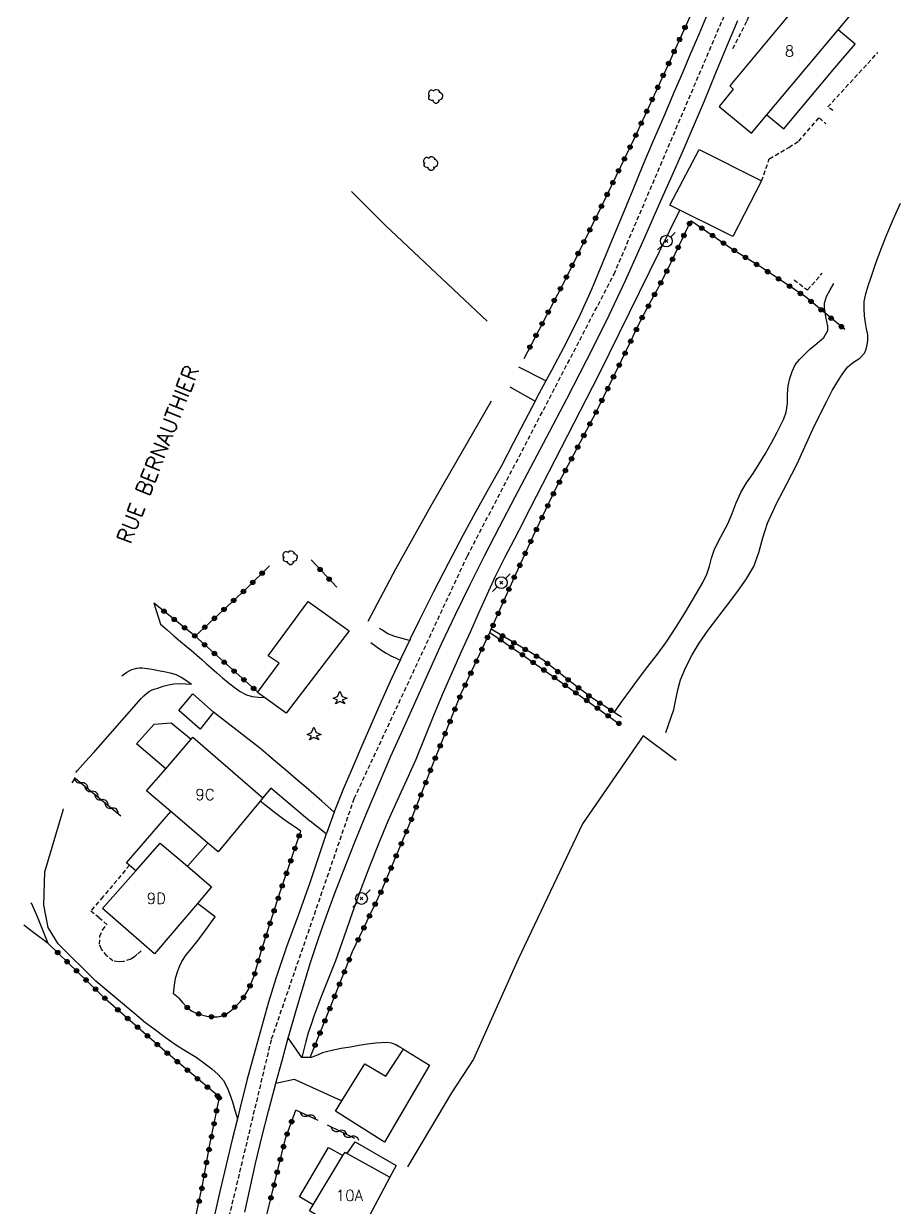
# Model space of a CAD drawing. Header units: millimetres. Extents: x 216000 to 217000, y 109000 to 110001.
# Drawn here: x 216018.5 to 216117.8, y 109249.4 to 109384.3 of the extents above; entities that cross this region are included whole.
import ezdxf
from ezdxf.enums import TextEntityAlignment as Align

# ---------------------------------------------------------------- set-up
doc = ezdxf.new("R2010")
doc.units = ezdxf.units.MM
doc.linetypes.add('DASHED', pattern=[0.75, 0.5, -0.25])
doc.layers.get('0').update_dxf_attribs({"linetype": 'CONTINUOUS'})
for name, color, linetype in [('W0001', 6, 'DASHED'), ('W0008', 7, 'CONTINUOUS'), ('W0017', 7, 'CONTINUOUS'), ('W0101', 7, 'CONTINUOUS'), ('W0104', 1, 'CONTINUOUS'), ('W0112', 1, 'DASHED'), ('W0211', 2, 'CONTINUOUS'), ('W0214', 2, 'CONTINUOUS'), ('W0300', 7, 'CONTINUOUS'), ('W0303', 7, 'CONTINUOUS'), ('W0310', 3, 'CONTINUOUS'), ('W0322', 7, 'CONTINUOUS'), ('W0323', 7, 'CONTINUOUS'), ('W0473', 7, 'CONTINUOUS'), ('W0989', 7, 'CONTINUOUS'), ('W0991', 7, 'CONTINUOUS')]:
    doc.layers.add(name, color=color, linetype=linetype)
doc.styles.get("Standard").update_dxf_attribs({"font": 'romans.shx', "width": 0.85})

# ---------------------------------------------------------------- blocks, each defined once
blk = doc.blocks.new('T303')
for p, q in [((-0.77, 0), (-0.28, 0.21)), ((-0.28, -0.21), (-0.77, 0)), ((-0.28, 0.21), (0, 0.83)), ((0, 0.83), (0.28, 0.21)), ((0.28, 0.21), (0.83, 0)), ((0.83, 0), (0.28, -0.21)), ((-0.49, -0.63), (-0.28, -0.21)), ((0, -0.35), (-0.49, -0.63)), ((0.56, -0.63), (0, -0.35)), ((0.28, -0.21), (0.56, -0.63))]:
    blk.add_line(p, q)
blk = doc.blocks.new('T473')
for p, q in [((-0.166667, 0.166667), (0.166667, -0.166667)), ((-0.166667, -0.166667), (0.166667, 0.166667)), ((0.500001, 0.500001), (1.000002, 1.000002)), ((-1.000002, -1.000002), (-0.500001, -0.500001))]:
    blk.add_line(p, q)
blk.add_ellipse((0, 0), major_axis=(0.471405, 0.471405), ratio=1, start_param=5.4977871438, end_param=11.780972451)
blk = doc.blocks.new('T300')
for p, q in [((-0.8, 0.51), (-0.86, 0.34)), ((-0.86, 0.34), (-0.86, 0.17)), ((-0.86, 0.17), (-0.74, 0.06)), ((-0.69, 0.63), (-0.8, 0.51)), ((-0.8, -0.06), (-0.74, 0.06)), ((-0.74, 0.06), (-0.69, 0.11)), ((-0.57, 0.69), (-0.69, 0.63)), ((-0.46, 0.69), (-0.57, 0.69)), ((-0.29, 0.63), (-0.46, 0.69)), ((-0.29, 0.63), (-0.17, 0.74)), ((-0.23, 0.57), (-0.29, 0.63)), ((-0.17, 0.74), (-0.06, 0.8)), ((-0.06, 0.8), (0.06, 0.8)), ((0.06, 0.8), (0.23, 0.74)), ((0.23, 0.74), (0.34, 0.63)), ((0.34, 0.63), (0.4, 0.51)), ((0.46, 0.46), (0.34, 0.46)), ((0.4, 0.51), (0.4, 0.46)), ((0.57, 0.4), (0.46, 0.46)), ((0.57, 0.4), (0.69, 0.29)), ((0.69, 0.29), (0.74, 0.17)), ((0.74, 0.06), (0.69, -0.17)), ((0.74, 0.17), (0.74, 0.06)), ((-0.8, -0.17), (-0.8, -0.06)), ((-0.8, -0.23), (-0.8, -0.17)), ((-0.74, -0.34), (-0.8, -0.23)), ((-0.69, -0.4), (-0.74, -0.34)), ((-0.51, -0.46), (-0.69, -0.4)), ((-0.4, -0.46), (-0.51, -0.46)), ((-0.4, -0.46), (-0.34, -0.46)), ((-0.34, -0.46), (-0.34, -0.4)), ((-0.34, -0.51), (-0.34, -0.46)), ((-0.29, -0.63), (-0.34, -0.51)), ((-0.17, -0.74), (-0.29, -0.63)), ((-0.06, -0.8), (-0.17, -0.74)), ((0.06, -0.8), (-0.06, -0.8)), ((0.17, -0.74), (0.06, -0.8)), ((0.23, -0.69), (0.17, -0.74)), ((0.29, -0.46), (0.23, -0.46)), ((0.29, -0.63), (0.23, -0.69)), ((0.46, -0.4), (0.29, -0.46)), ((0.34, -0.51), (0.29, -0.63)), ((0.34, -0.51), (0.34, -0.46)), ((0.57, -0.34), (0.46, -0.4)), ((0.63, -0.29), (0.57, -0.34)), ((0.69, -0.17), (0.63, -0.29))]:
    blk.add_line(p, q)
blk = doc.blocks.new('t322o')
at = {"color": 0, "linetype": 'Continuous'}
for radius in [0.25, 0.15]:
    blk.add_circle((0, 0), radius, dxfattribs=at)
blk = doc.blocks.new('t323o')
at = {"color": 0, "linetype": 'Continuous'}
for radius in [0.25, 0.15]:
    blk.add_circle((0, 0), radius, dxfattribs=at)
blk = doc.blocks.new('t310o')
at = {"color": 0, "linetype": 'Continuous'}
for centre, start, end in [((-0.5, 0.38), 216.8699, 323.1304), ((0.5, -0.37), 36.8699, 143.1303)]:
    blk.add_arc(centre, 0.625, start, end, dxfattribs=at)

msp = doc.modelspace()

# ---------------------------------------------------------------- linework, layer by layer
at = {"layer": 'W0001'}
msp.add_lwpolyline([(216025.78, 109171), (216026.68, 109175.65), (216031.34, 109199.04), (216033.67, 109210.8), (216040.17, 109240.99), (216046.74, 109268.58), (216056.16, 109295.99), (216069.05, 109323.63), (216085.76, 109355.74), (216098.48, 109385.59), (216106.6, 109405.01)], dxfattribs=at)
at = {"layer": 'W0008'}
for points in [[(216096.38, 109385.36), (216095.42, 109383.09), (216094.48, 109380.9), (216093.55, 109378.71), (216092.62, 109376.52), (216091.43, 109373.74), (216090.24, 109370.96), (216089.06, 109368.17), (216087.89, 109365.35), (216086.72, 109362.52), (216085.55, 109359.69), (216084.37, 109356.86), (216083.18, 109354.02), (216081.93, 109351.22), (216080.33, 109347.99), (216078.63, 109344.79), (216077.99, 109343.59), (216076.94, 109341.6), (216076.76, 109341.26), (216075.61, 109339.04), (216074.28, 109336.47), (216072.93, 109333.92), (216071.47, 109331.27), (216069.99, 109328.63), (216068.53, 109325.97), (216066.84, 109322.76), (216065.19, 109319.53), (216063.57, 109316.28), (216062.54, 109314.17), (216062.51, 109314.11), (216062.45, 109313.99), (216061.46, 109311.93), (216061.39, 109311.76), (216060.44, 109309.73), (216059.23, 109307.05), (216058.05, 109304.35), (216056.88, 109301.65), (216055.9, 109299.39), (216054.93, 109297.12), (216054.01, 109294.84), (216053.86, 109294.44), (216052.98, 109291.99), (216052.96, 109291.96), (216052.01, 109289.12), (216051.04, 109286.25), (216049.75, 109282.66), (216048.44, 109279.09), (216047.22, 109275.48), (216046.39, 109272.77), (216045.61, 109270.04), (216044.85, 109267.31), (216043.96, 109263.97), (216043.12, 109260.62), (216042.84, 109259.47), (216042.29, 109257.26), (216041.56, 109254.22), (216040.85, 109251.18), (216040.15, 109248.13)], [(216043.67, 109248.84), (216044.28, 109251.61), (216044.91, 109254.37), (216045.63, 109257.37), (216046.39, 109260.35), (216047.17, 109263.34), (216047.23, 109263.54), (216047.93, 109266.13), (216048.63, 109268.68), (216048.7, 109268.93), (216049.5, 109271.71), (216050.33, 109274.5), (216051.18, 109277.27), (216052.09, 109280.03), (216053, 109282.61), (216053.95, 109285.19), (216054.94, 109287.75), (216056.26, 109291.11), (216057.62, 109294.45), (216059.02, 109297.77), (216060.34, 109300.8), (216061.68, 109303.82), (216063.04, 109306.83), (216064.56, 109310.22), (216066.1, 109313.6), (216067.68, 109316.97), (216069.32, 109320.31), (216071, 109323.64), (216072.7, 109326.96), (216074.48, 109330.36), (216076.28, 109333.76), (216078.08, 109337.15), (216080.39, 109341.56), (216082.68, 109345.97), (216084.9, 109350.42), (216087.06, 109355.04), (216089.14, 109359.7), (216091.21, 109364.36), (216092.39, 109367), (216093.57, 109369.65), (216094.72, 109372.31), (216096.06, 109375.51), (216097.37, 109378.71), (216098.69, 109381.91), (216099.87, 109384.67)]]:
    msp.add_lwpolyline(points, dxfattribs=at)
at = {"layer": 'W0017'}
for points in [[(216077.99, 109343.59), (216074.92, 109345.15)], [(216073.88, 109342.91), (216076.76, 109341.26)], [(216062.45, 109313.99), (216061.62, 109314.21), (216060.79, 109314.44), (216060, 109314.76), (216059.68, 109314.95), (216059.37, 109315.16), (216059.05, 109315.37)], [(216058.04, 109313.75), (216058.62, 109313.33), (216059.2, 109312.91), (216059.81, 109312.53), (216060.33, 109312.26), (216060.86, 109312.01), (216061.39, 109311.76)], [(216053.86, 109294.44), (216052.45, 109295.68), (216051.56, 109296.46), (216050.67, 109297.23), (216049.78, 109298), (216048.37, 109299.2), (216046.95, 109300.4), (216045.53, 109301.6), (216040.11, 109305.82)], [(216052.96, 109291.96), (216051.12, 109293.38), (216051.08, 109293.41), (216046.66, 109297.15), (216045.75, 109296.07)], [(216032.1, 109270.63), (216026.72, 109275.16), (216022.4, 109279.4), (216021.27, 109281.29), (216020.76, 109283.84), (216020.88, 109287.63), (216022.96, 109294.64), (216023, 109294.79)], [(216036.12, 109273.27), (216035.54, 109273.73), (216035.62, 109274.36), (216035.7, 109274.99), (216035.82, 109275.61), (216036, 109276.22), (216036.23, 109276.82), (216036.49, 109277.39), (216037.01, 109278.17), (216037.62, 109278.9), (216038.23, 109279.64), (216038.93, 109280.58), (216039.62, 109281.53), (216040.32, 109282.48), (216038.27, 109284.03)], [(216032.1, 109270.63), (216033.36, 109269.71), (216034.61, 109268.78), (216035.89, 109267.88), (216037, 109267.18), (216038.12, 109266.5), (216039.18, 109265.74), (216039.92, 109265.15), (216040.64, 109264.53), (216041.24, 109263.82), (216041.5, 109263.35), (216041.73, 109262.86), (216041.94, 109262.36), (216042.28, 109261.42), (216042.56, 109260.45), (216042.84, 109259.47)], [(216061.77, 109267.4), (216061.33, 109267.65), (216060.9, 109267.9), (216060.45, 109268.09), (216059.86, 109268.17), (216059.24, 109268.14), (216058.62, 109268.09), (216057.65, 109267.99), (216056.69, 109267.83), (216055.72, 109267.65), (216054.65, 109267.47), (216053.59, 109267.27), (216052.55, 109266.99), (216052.11, 109266.81), (216051.67, 109266.61), (216051.23, 109266.47), (216051.13, 109266.46), (216050.89, 109266.44), (216050.54, 109266.45), (216050.19, 109266.45), (216048.63, 109268.68)], [(216047.23, 109263.54), (216049.32, 109263.98), (216054.74, 109261.5)]]:
    msp.add_lwpolyline(points, dxfattribs=at)
at = {"layer": 'W0101'}
msp.add_lwpolyline([(216110.72, 109390), (216110.04, 109390.56), (216109.6, 109390.03), (216098.95, 109377.21), (216099.34, 109376.83), (216097.73, 109374.88), (216101.41, 109371.81), (216103.16, 109373.9), (216111.29, 109383.59), (216114.15, 109387)], dxfattribs=at)
for points in [[(216045.75, 109296.07), (216045.42, 109295.67), (216040.66, 109289.9), (216039.48, 109290.9), (216035.26, 109294.49), (216032.49, 109296.84), (216034.67, 109299.37), (216037.57, 109302.73), (216037.77, 109302.96)], [(216039.88, 109285.93), (216038.27, 109284.03), (216033.38, 109278.29), (216027.46, 109283.46), (216031.25, 109287.74), (216034.04, 109290.9), (216037.14, 109288.26)], [(216055.1, 109255.66), (216055.36, 109255.52), (216060.19, 109252.8), (216056.47, 109245.8), (216055.6, 109246.31), (216053.14, 109247.74), (216051.04, 109248.96), (216051.46, 109249.65), (216054.87, 109255.28)]]:
    msp.add_lwpolyline(points, close=True, dxfattribs=at)
at = {"layer": 'W0104'}
for points in [[(216103.16, 109373.9), (216105.1, 109372.33), (216110.92, 109379.29), (216113.24, 109381.98), (216111.29, 109383.59)], [(216034.67, 109299.37), (216031.35, 109302.23), (216033.36, 109304.44), (216035.29, 109304.59), (216037.57, 109302.73)], [(216031.25, 109287.74), (216030.2, 109288.65), (216035.26, 109294.49)], [(216039.48, 109290.9), (216037.14, 109288.26)], [(216051.46, 109249.65), (216049.93, 109250.59), (216053.21, 109256.21), (216054.87, 109255.28)], [(216055.36, 109255.52), (216056.25, 109256.86), (216060.93, 109254.16), (216060.19, 109252.8)]]:
    msp.add_lwpolyline(points, dxfattribs=at)
for points in [[(216102.58, 109366.38), (216099.29, 109360.04), (216092.12, 109363.63), (216095.48, 109369.95)], [(216050.92, 109318.43), (216055.57, 109315.1), (216048.4, 109305.69), (216045.93, 109307.48), (216045.14, 109308.08), (216047.58, 109311.41), (216046.35, 109312.26)], [(216037.74, 109307.91), (216040.11, 109305.82), (216038.6, 109303.87), (216036.18, 109306.03)], [(216064.72, 109265.57), (216059.62, 109256.79), (216054.01, 109260.32), (216054.74, 109261.5), (216057.36, 109265.72), (216059.77, 109264.34), (216061.77, 109267.4)]]:
    msp.add_lwpolyline(points, close=True, dxfattribs=at)
at = {"layer": 'W0112'}
for points in [[(216099.31, 109381.46), (216100.94, 109384.66), (216104.73, 109393.17), (216109.6, 109390.03)], [(216110.71, 109374.4), (216110.12, 109374.82), (216115.84, 109381.03)], [(216102.58, 109366.38), (216103.46, 109368.9), (216105.7, 109370.21), (216106.81, 109370.93), (216109.13, 109373.57), (216109.89, 109372.9)], [(216106.29, 109355.12), (216107.82, 109353.95), (216109.47, 109355.86)], [(216030.53, 109288.37), (216027.51, 109284.76), (216027.51, 109284.76), (216026.13, 109283.19), (216027.05, 109282.45), (216027.06, 109282.43), (216027.97, 109281.63)], [(216031.85, 109278.62), (216031.43, 109278.22), (216031.1, 109277.94), (216030.68, 109277.65), (216029.85, 109277.4), (216029.3, 109277.37), (216028.65, 109277.47), (216027.95, 109278.03), (216027.36, 109278.79), (216027.13, 109279.37), (216027.15, 109280.27), (216027.48, 109280.98), (216027.97, 109281.63)]]:
    msp.add_lwpolyline(points, dxfattribs=at)
at = {"layer": 'W0211'}
for points in [[(216091.65, 109303.51), (216091.96, 109304.38), (216092.27, 109305.25), (216092.56, 109306.13), (216092.82, 109307.25), (216093.03, 109308.38), (216093.33, 109309.49), (216093.93, 109310.94), (216094.67, 109312.34), (216095.48, 109313.7), (216096.5, 109315.18), (216097.61, 109316.6), (216098.7, 109318.04), (216099.76, 109319.46), (216100.8, 109320.9), (216101.68, 109322.41), (216102.28, 109324.02), (216102.73, 109325.7), (216103.25, 109327.35), (216104.28, 109329.62), (216105.44, 109331.84), (216106.59, 109334.06), (216107.52, 109336.07), (216108.43, 109338.09), (216109.39, 109340.08), (216110, 109341.29), (216110.63, 109342.5), (216111.33, 109343.66), (216111.67, 109344.19), (216112.02, 109344.71), (216112.41, 109345.2), (216113.06, 109345.71), (216113.77, 109346.17), (216114.31, 109346.74), (216114.5, 109347.19), (216114.63, 109347.68), (216114.7, 109348.18), (216114.67, 109348.85), (216114.53, 109349.52), (216114.41, 109350.19), (216114.32, 109351.01), (216114.26, 109351.82), (216114.27, 109352.62), (216114.45, 109353.53), (216114.73, 109354.42), (216115.03, 109355.31), (216115.58, 109356.99), (216116.2, 109358.65), (216116.85, 109360.29), (216117.61, 109362.08), (216118.41, 109363.86)], [(216033.3, 109318.26), (216034.06, 109315.87)], [(216034.06, 109315.87), (216034.83, 109315.2), (216035.59, 109314.53), (216036.37, 109313.87), (216036.99, 109313.36), (216037.61, 109312.85), (216038.23, 109312.33), (216038.78, 109311.84), (216039.33, 109311.34), (216039.89, 109310.85), (216040.51, 109310.29), (216041.14, 109309.74), (216041.79, 109309.21), (216042.46, 109308.68), (216043.14, 109308.16), (216043.87, 109307.78), (216044.53, 109307.62), (216045.23, 109307.55), (216045.93, 109307.48)], [(216029.66, 109309.98), (216029.96, 109310.18), (216030.25, 109310.38), (216030.56, 109310.56), (216030.82, 109310.67), (216031.09, 109310.77), (216031.36, 109310.84), (216031.67, 109310.86), (216031.98, 109310.86), (216032.28, 109310.83), (216032.8, 109310.77), (216033.3, 109310.67), (216033.81, 109310.56), (216034.49, 109310.44), (216035.16, 109310.32), (216035.81, 109310.12), (216036.43, 109309.81), (216037.03, 109309.42), (216037.62, 109309.03)], [(216026.43, 109301.2), (216031.88, 109307.37), (216032.19, 109307.67), (216032.49, 109307.96), (216032.82, 109308.21), (216033.12, 109308.35), (216033.45, 109308.47), (216033.77, 109308.57), (216034.37, 109308.77), (216034.97, 109308.95), (216035.58, 109309.06), (216036.26, 109309.1), (216036.94, 109309.06), (216037.62, 109309.03)], [(216024.41, 109298.93), (216024.63, 109299.16), (216025.53, 109300.18), (216026.43, 109301.2)], [(216050.05, 109292.25), (216049.41, 109292.7), (216048.77, 109293.15), (216048.14, 109293.6), (216047.23, 109294.28), (216046.32, 109294.98), (216045.42, 109295.67)], [(216021.27, 109279.46), (216020.66, 109280.97), (216020.05, 109282.48), (216019.4, 109283.98), (216019.35, 109284.08)]]:
    msp.add_lwpolyline(points, dxfattribs=at)
at = {"layer": 'W0214'}
for points in [[(216075.49, 109327.63), (216084.05, 109344.37), (216093.27, 109363.05)], [(216085.77, 109305.79), (216086.7, 109307.07), (216087.62, 109308.35), (216088.55, 109309.62), (216089.62, 109311.02), (216090.71, 109312.42), (216091.76, 109313.85), (216092.82, 109315.46), (216093.83, 109317.11), (216094.8, 109318.79), (216095.35, 109319.7), (216095.87, 109320.62), (216096.33, 109321.57), (216096.64, 109322.47), (216096.88, 109323.38), (216097.17, 109324.28), (216097.66, 109325.3), (216098.2, 109326.29), (216098.73, 109327.3), (216099.22, 109328.48), (216099.68, 109329.68), (216100.21, 109330.85), (216100.87, 109331.96), (216101.6, 109333.04), (216102.31, 109334.13), (216103.02, 109335.32), (216103.71, 109336.53), (216104.35, 109337.75), (216104.73, 109338.5), (216105.1, 109339.26), (216105.39, 109340.03), (216105.52, 109341.02), (216105.52, 109342.04), (216105.62, 109343.04), (216105.81, 109343.86), (216106.06, 109344.67), (216106.41, 109345.41), (216106.89, 109346.04), (216107.46, 109346.61), (216108.04, 109347.18), (216108.86, 109347.86), (216109.68, 109348.54), (216110.14, 109349.34), (216110.13, 109349.84), (216110.02, 109350.36), (216109.91, 109350.89), (216109.83, 109351.41), (216109.74, 109351.93), (216109.74, 109352.44), (216109.98, 109353.22), (216110.4, 109353.96), (216110.83, 109354.7)], [(216075.49, 109327.63), (216074.39, 109325.52), (216073.29, 109323.41), (216072.22, 109321.28), (216071.26, 109319.21), (216070.33, 109317.12), (216069.41, 109315.02), (216068.35, 109312.71), (216067.3, 109310.39), (216066.27, 109308.06), (216065.22, 109305.52), (216064.21, 109302.97), (216063.16, 109300.43), (216062.11, 109298.08), (216061.03, 109295.74), (216059.98, 109293.38), (216058.92, 109290.82), (216057.89, 109288.23), (216056.9, 109285.64), (216055.92, 109282.92), (216054.97, 109280.18), (216054, 109277.46), (216053.17, 109275.37), (216052.34, 109273.28), (216051.56, 109271.17), (216051.23, 109270.21), (216050.92, 109269.25), (216050.63, 109268.27), (216050.48, 109267.67), (216050.34, 109267.06), (216050.19, 109266.45)], [(216021.27, 109279.46), (216019.64, 109280.67), (216018.48, 109281.53)]]:
    msp.add_lwpolyline(points, dxfattribs=at)
at = {"layer": 'W0300'}
for points in [[(216071.32, 109350.41), (216059.72, 109361.31), (216055.83, 109365.17)], [(216057.73, 109316.18), (216060.91, 109322.16), (216065.04, 109329.56), (216071.79, 109341.32)], [(216092.85, 109300.3), (216089.1, 109303.12), (216082.18, 109293.09), (216074.85, 109277.66), (216069.73, 109266.25), (216067.24, 109262.41), (216062.23, 109254)]]:
    msp.add_lwpolyline(points, dxfattribs=at)
at = {"layer": 'W0310'}
for points in [[(216024.02, 109297.78), (216024.36, 109298.3), (216029.55, 109294)], [(216052.05, 109259.26), (216049.51, 109260.47)], [(216056.23, 109257.21), (216053.09, 109258.75)]]:
    msp.add_lwpolyline(points, dxfattribs=at)
at = {"layer": 'W0322'}
for points in [[(216055.95, 109278.53), (216059.29, 109285.52), (216062.39, 109292.88), (216065.11, 109299.87), (216068.35, 109307.95), (216071.61, 109314.92), (216071.73, 109315.16), (216071.77, 109315.27), (216074.21, 109320.8), (216076.55, 109325.9), (216079.1, 109331.23), (216083.71, 109340.02), (216086.61, 109345.9), (216088.86, 109350.6), (216089.86, 109352.46), (216090.85, 109354.32), (216091.82, 109356.18), (216092.73, 109358.07), (216093.63, 109359.96), (216094.52, 109361.85)], [(216036.12, 109273.27), (216036.59, 109272.74), (216037.06, 109272.21), (216037.6, 109271.77), (216038.15, 109271.51), (216038.74, 109271.31), (216039.36, 109271.18), (216039.75, 109271.12), (216040.16, 109271.08), (216040.56, 109271.09), (216040.93, 109271.17), (216041.3, 109271.29), (216041.65, 109271.46), (216041.95, 109271.67), (216042.23, 109271.91), (216042.5, 109272.17), (216042.83, 109272.49), (216043.15, 109272.82), (216043.44, 109273.17), (216043.69, 109273.53), (216043.92, 109273.9), (216044.13, 109274.29), (216044.71, 109275.66), (216045.12, 109277.1), (216045.53, 109278.55), (216046.3, 109280.93), (216047.06, 109283.31), (216047.84, 109285.69), (216048.57, 109287.88), (216049.31, 109290.06), (216050.05, 109292.25)], [(216051.13, 109266.46), (216053.38, 109272.05), (216055.95, 109278.53)], [(216044.18, 109240.26), (216048.31, 109257.22), (216049.51, 109260.47)]]:
    msp.add_lwpolyline(points, dxfattribs=at)
at = {"layer": 'W0323'}
for points in [[(216097.26, 109391.47), (216095.52, 109387.56), (216091.86, 109379.48), (216088.18, 109371.46), (216084.33, 109363.49), (216080.19, 109355.12), (216075.48, 109346.11)], [(216112.08, 109349.43), (216107.54, 109353.21), (216102.34, 109356.66), (216099.28, 109358.58), (216094.52, 109361.85)], [(216046.5, 109322.49), (216043.83, 109319.87), (216038.01, 109314.49)], [(216054.15, 109320.08), (216051.23, 109323.18)], [(216045.16, 109308.1), (216038.01, 109314.49), (216033.3, 109318.26)], [(216071.61, 109314.92), (216075.17, 109312.47), (216080.41, 109308.74), (216086.47, 109304.43)], [(216086.62, 109305.25), (216085.77, 109305.79), (216083.22, 109307.44), (216081.12, 109309.05), (216077.64, 109311.78), (216071.77, 109315.27)], [(216021.27, 109279.46), (216028.08, 109272.88)], [(216040.78, 109261.92), (216033.99, 109267.68), (216028.08, 109272.88)], [(216031.02, 109214.85), (216033.26, 109225.26), (216035.64, 109236.46), (216036.7, 109241.72), (216038.86, 109251.89), (216039.71, 109256.55), (216040.78, 109261.92)]]:
    msp.add_lwpolyline(points, dxfattribs=at)

# ---------------------------------------------------------------- block references
at = {"layer": 'W0300', "rotation": 359.9999899820874}
for p in [(216065.47, 109376.02), (216064.92, 109368.36), (216048.89, 109323.42)]:
    msp.add_blockref('T300', p, dxfattribs=at)
at = {"layer": 'W0303', "rotation": 359.9999899820874}
for p in [(216054.51, 109307.4), (216051.55, 109303.28)]:
    msp.add_blockref('T303', p, dxfattribs=at)
at = {"layer": 'W0310'}
for p, rotation in [((216025.04, 109297.75), 320.3130152485758), ((216026.19, 109296.79), 320.3130152485758), ((216027.34, 109295.83), 320.3130152485758), ((216028.5, 109294.87), 320.3130152485758), ((216050.87, 109259.83), 154.5366549382557), ((216054.43, 109258.09), 153.8159868856624), ((216055.78, 109257.43), 153.8159868856624)]:
    msp.add_blockref('t310o', p, dxfattribs=dict(at, rotation=rotation))
at = {"layer": 'W0322'}
for p, rotation in [((216094.36, 109361.51), 64.73189783718928), ((216093.72, 109360.16), 64.73189783718928), ((216093.08, 109358.8), 64.70716358851882), ((216092.43, 109357.45), 63.96125713830208), ((216091.77, 109356.1), 62.6559592449427), ((216091.08, 109354.77), 62.6559592449427), ((216090.38, 109353.44), 61.88909283282764), ((216089.68, 109352.12), 61.88909283282764), ((216088.97, 109350.8), 61.88909283282764), ((216088.31, 109349.45), 64.40380389404775), ((216087.67, 109348.1), 64.40380389404775), ((216087.02, 109346.74), 64.40380389404775), ((216086.36, 109345.39), 63.76317584536159), ((216085.7, 109344.05), 63.76317584536159), ((216085.04, 109342.7), 63.76317584536159), ((216084.37, 109341.36), 63.76317584536159), ((216083.71, 109340.01), 62.29119927385336), ((216083.01, 109338.68), 62.29119927385336), ((216082.32, 109337.36), 62.29119927385336), ((216081.62, 109336.03), 62.29119927385336), ((216080.92, 109334.7), 62.29119927385336), ((216080.22, 109333.37), 62.29119927385336), ((216079.53, 109332.04), 62.29119927385336), ((216078.85, 109330.71), 64.483744492672), ((216078.2, 109329.35), 64.483744492672), ((216077.56, 109328), 64.483744492672), ((216076.91, 109326.65), 64.483744492672), ((216076.27, 109325.29), 65.26767871389792), ((216075.64, 109323.93), 65.26767871389792), ((216075.02, 109322.56), 65.26767871389792), ((216074.39, 109321.2), 65.26767871389792), ((216073.78, 109319.83), 66.24738121055815), ((216073.17, 109318.46), 66.24738121055815), ((216072.57, 109317.08), 66.24738121055815), ((216071.97, 109315.71), 66.24738121055815), ((216071.34, 109314.35), 64.94220954223721), ((216070.71, 109312.99), 64.94220954223721), ((216070.07, 109311.63), 64.94220954223721), ((216069.44, 109310.27), 64.94220954223721), ((216068.8, 109308.91), 64.94220954223721), ((216068.19, 109307.54), 68.12647580228185), ((216067.63, 109306.15), 68.12647580228185), ((216067.07, 109304.76), 68.12647580228185), ((216066.51, 109303.37), 68.12647580228185), ((216065.95, 109301.98), 68.12647580228185), ((216065.39, 109300.58), 68.12647580228185), ((216064.84, 109299.19), 68.72219439909132), ((216064.3, 109297.79), 68.72219439909132), ((216063.75, 109296.39), 68.72219439909132), ((216063.21, 109295), 68.72219439909132), ((216062.67, 109293.6), 68.72219439909132), ((216049.87, 109291.72), 71.26704679868091), ((216062.1, 109292.21), 67.20846405857534), ((216049.39, 109290.29), 71.26704679868091), ((216061.52, 109290.82), 67.20846405857534), ((216048.91, 109288.87), 71.28257632743613), ((216060.94, 109289.44), 67.20846405857534), ((216048.43, 109287.45), 71.50231287298934), ((216060.36, 109288.06), 67.20846405857534), ((216047.95, 109286.03), 71.50231287298934), ((216059.78, 109286.68), 67.20846405857534), ((216047.49, 109284.61), 71.92767785116742), ((216059.19, 109285.3), 64.447288376519), ((216047.02, 109283.18), 72.1959246570442), ((216058.54, 109283.94), 64.447288376519), ((216046.56, 109281.75), 72.1959246570442), ((216057.89, 109282.59), 64.447288376519), ((216046.1, 109280.32), 72.1015942991122), ((216057.25, 109281.24), 64.447288376519), ((216045.64, 109278.9), 72.1015942991122), ((216056.6, 109279.88), 64.447288376519), ((216055.59, 109277.61), 68.31614364016734), ((216045.22, 109277.46), 74.23755688281634), ((216055.03, 109276.21), 68.31614364016734), ((216044.81, 109276.01), 74.16433596417578), ((216054.48, 109274.82), 68.31614364016734), ((216044.27, 109274.62), 67.0897322432836), ((216053.92, 109273.43), 68.31614364016734), ((216037.12, 109272.16), 320.7809090516221), ((216042.53, 109272.2), 43.93908830825899), ((216043.54, 109273.31), 54.88966692904398), ((216038.41, 109271.42), 342.1129055471558), ((216039.87, 109271.1), 354.6397925358928), ((216041.34, 109271.31), 25.69497188074582), ((216053.37, 109272.03), 68.12793788336843), ((216052.81, 109270.64), 68.12793788336843), ((216052.25, 109269.25), 68.12793788336843), ((216051.69, 109267.86), 68.12793788336843), ((216049.02, 109259.14), 69.75147373325619), ((216048.5, 109257.73), 69.75147373325619), ((216048.09, 109256.29), 76.30610676263954), ((216047.73, 109254.83), 76.30610676263954), ((216047.37, 109253.38), 76.30610676263954), ((216047.02, 109251.92), 76.30610676263954), ((216046.66, 109250.46), 76.30610676263954)]:
    msp.add_blockref('t322o', p, dxfattribs=dict(at, rotation=rotation))
at = {"layer": 'W0323'}
for p, rotation in [((216093.85, 109383.87), 245.6003822799262), ((216093.23, 109382.5), 245.6003822799262), ((216092.61, 109381.14), 245.6003822799262), ((216091.99, 109379.77), 245.6003822799262), ((216091.36, 109378.41), 245.3641335940283), ((216090.74, 109377.05), 245.3641335940283), ((216090.11, 109375.68), 245.3641335940283), ((216089.49, 109374.32), 245.3641335940283), ((216088.86, 109372.96), 245.3641335940283), ((216088.24, 109371.59), 245.3641335940283), ((216087.59, 109370.24), 244.2336865468733), ((216086.94, 109368.89), 244.2336865468733), ((216086.28, 109367.54), 244.2336865468733), ((216085.63, 109366.19), 244.2336865468733), ((216084.98, 109364.84), 244.2336865468733), ((216084.33, 109363.49), 243.6546296232685), ((216083.66, 109362.14), 243.6546296232685), ((216083, 109360.8), 243.6546296232685), ((216095.76, 109361), 145.466922118248), ((216097, 109360.15), 145.466922118248), ((216082.33, 109359.45), 243.6546296232685), ((216098.23, 109359.3), 145.466922118248), ((216099.47, 109358.46), 147.8672148180517), ((216081.67, 109358.11), 243.6546296232685), ((216100.74, 109357.66), 147.8672148180517), ((216081, 109356.76), 243.6546296232685), ((216102.01, 109356.87), 147.8672148180517), ((216103.27, 109356.04), 146.3838624710224), ((216080.33, 109355.42), 243.6546296232685), ((216104.52, 109355.21), 146.3838624710224), ((216105.77, 109354.38), 146.3838624710224), ((216079.65, 109354.09), 242.4196103269938), ((216107.01, 109353.55), 146.3838624710224), ((216078.95, 109352.76), 242.4196103269938), ((216108.21, 109352.65), 140.2627549712565), ((216109.36, 109351.69), 140.2627549712565), ((216078.26, 109351.43), 242.4196103269938), ((216110.51, 109350.73), 140.2627549712565), ((216077.56, 109350.1), 242.4196103269938), ((216111.67, 109349.77), 140.2627549712565), ((216076.87, 109348.77), 242.4196103269938), ((216076.17, 109347.44), 242.4196103269938), ((216052.26, 109322.09), 133.4035832912705), ((216044.59, 109320.62), 224.534718722949), ((216045.66, 109321.67), 224.534718722949), ((216053.29, 109321), 133.4035832912705), ((216043.52, 109319.58), 222.7759891719104), ((216042.41, 109318.56), 222.7759891719104), ((216034.47, 109317.32), 141.3061091707751), ((216041.31, 109317.54), 222.7759891719104), ((216035.64, 109316.39), 141.3061091707751), ((216036.81, 109315.45), 141.3061091707751), ((216039.11, 109315.5), 222.7759891719104), ((216040.21, 109316.52), 222.7759891719104), ((216037.98, 109314.51), 141.3061091707751), ((216072.85, 109314.07), 325.4525286523132), ((216073.06, 109314.51), 149.2202979414628), ((216039.1, 109313.51), 138.2309418354796), ((216040.22, 109312.51), 138.2309418354796), ((216074.08, 109313.22), 325.4525286523132), ((216074.35, 109313.74), 149.2202979414628), ((216075.64, 109312.97), 149.2202979414628), ((216041.34, 109311.51), 138.2309418354796), ((216075.32, 109312.37), 324.5109929049278), ((216076.54, 109311.5), 324.5109929049278), ((216076.93, 109312.2), 149.2202979414628), ((216078.17, 109311.37), 141.9418543236824), ((216042.46, 109310.51), 138.2309418354796), ((216077.76, 109310.63), 324.5109929049278), ((216079.35, 109310.44), 141.9418543236824), ((216043.58, 109309.52), 138.2309418354796), ((216044.69, 109308.52), 138.2309418354796), ((216078.98, 109309.76), 324.5109929049278), ((216080.2, 109308.88), 324.5109929049278), ((216080.53, 109309.52), 141.9418543236824), ((216081.72, 109308.6), 142.3587512756582), ((216081.42, 109308.02), 324.6225483918296), ((216082.65, 109307.15), 324.6225483918296), ((216082.9, 109307.68), 142.3587512756582), ((216083.87, 109306.28), 324.6225483918296), ((216084.15, 109306.84), 147.2398753149273), ((216085.41, 109306.03), 147.2398753149273), ((216085.09, 109305.41), 324.6225483918296), ((216086.32, 109304.54), 324.6225483918296), ((216022.35, 109278.42), 315.9713119708747), ((216023.43, 109277.38), 315.9713119708747), ((216024.51, 109276.34), 315.9713119708747), ((216025.59, 109275.29), 315.9713119708747), ((216026.67, 109274.25), 315.9713119708747), ((216027.74, 109273.21), 315.9713119708747), ((216029.21, 109271.89), 138.6367018081508), ((216030.33, 109270.9), 138.6367018081508), ((216031.46, 109269.91), 138.6367018081508), ((216032.59, 109268.92), 138.6367018081508), ((216033.71, 109267.93), 138.6367018081508), ((216034.85, 109266.95), 139.6839682973675), ((216035.99, 109265.98), 139.6839682973675), ((216037.14, 109265.01), 139.6839682973675), ((216038.28, 109264.04), 139.6839682973675), ((216039.43, 109263.07), 139.6839682973675), ((216040.57, 109262.1), 139.6839682973675), ((216040.77, 109261.85), 78.6941735729055), ((216040.47, 109260.38), 78.6941735729055), ((216040.18, 109258.91), 78.6941735729055), ((216039.89, 109257.43), 78.6941735729055), ((216039.6, 109255.96), 79.68866317547297), ((216039.33, 109254.49), 79.68866317547297), ((216039.07, 109253.01), 79.68866317547297), ((216038.79, 109251.54), 78.0199467232742), ((216038.48, 109250.07), 78.0199467232742)]:
    msp.add_blockref('t323o', p, dxfattribs=dict(at, rotation=rotation))
at = {"layer": 'W0473', "rotation": 359.9999899820874}
for p in [(216091.73, 109359.52), (216072.92, 109320.58), (216056.98, 109284.58)]:
    msp.add_blockref('T473', p, dxfattribs=at)

# ---------------------------------------------------------------- texts
at = {"layer": 'W0989'}
msp.add_text('RUE BERNAUTHIER', height=1.75, rotation=68.5533, dxfattribs=at).set_placement((216030.64, 109324.87))
at = {"layer": 'W0991'}
for s, p in [('8', (216105.76, 109381.19)), ('9C', (216039.15, 109296.43)), ('9D', (216033.6, 109284.59)), ('10A', (216055.6, 109250.73))]:
    msp.add_text(s, height=1.25, dxfattribs=at).set_placement(p, align=Align.MIDDLE_CENTER)

doc.saveas('drawing.dxf')
